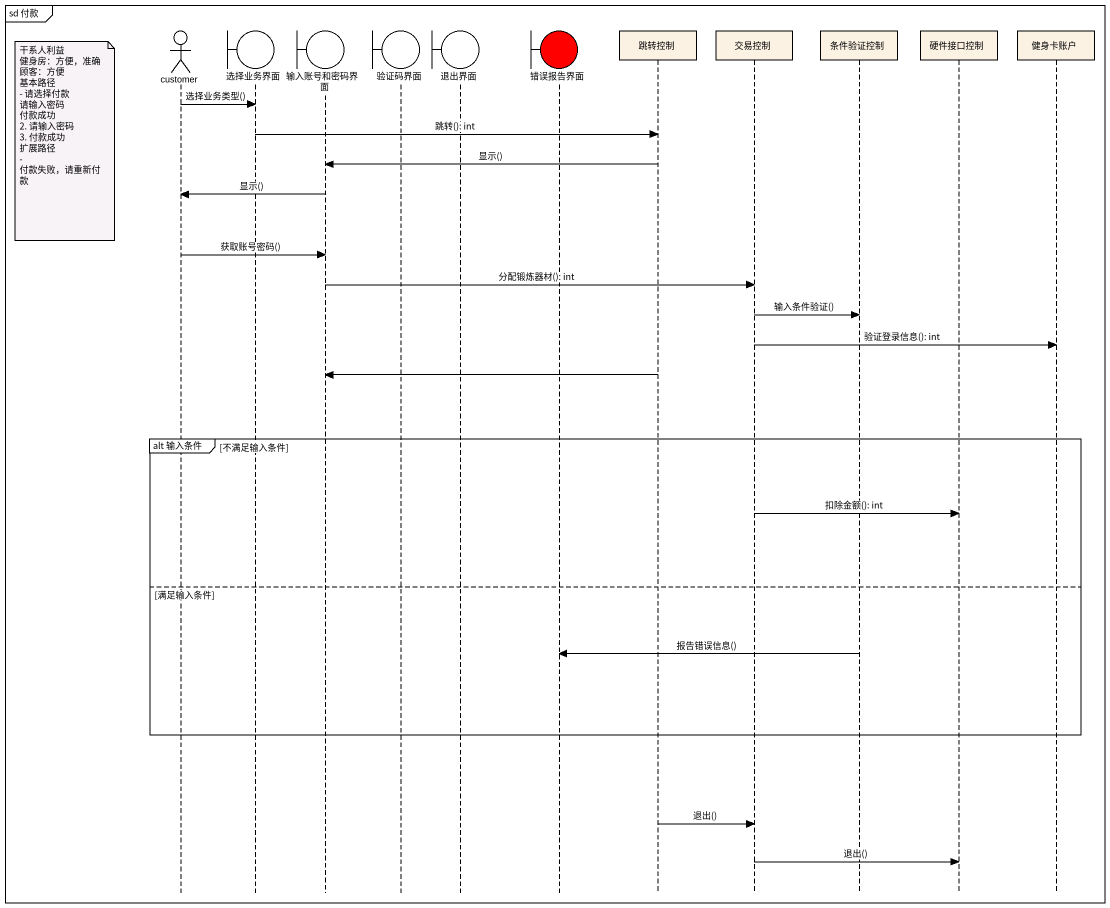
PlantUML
@startuml
mainframe sd 付款
hide footbox
actor customer
boundary 选择业务界面
boundary 输入账号和密码界面
boundary 验证码界面
boundary 退出界面
boundary 错误报告界面 #FF0000
participant 跳转控制
participant 交易控制
participant 条件验证控制
participant 硬件接口控制
participant 健身卡账户

customer -> 选择业务界面 : 选择业务类型()
选择业务界面 -> 跳转控制 : 跳转(): int
note left of customer
  干系人利益
  健身房：方便，准确
  顾客：方便
  基本路径
  - 请选择付款 请输入密码 付款成功
  2. 请输入密码
  3. 付款成功
  扩展路径
  - 付款失败，请重新付款
end note
跳转控制 -> 输入账号和密码界面 : 显示()
输入账号和密码界面 -> customer : 显示()
customer -> 输入账号和密码界面 : 获取账号密码()
输入账号和密码界面 -> 交易控制 : 分配锻炼器材(): int
交易控制 -> 条件验证控制 : 输入条件验证()
交易控制 -> 健身卡账户 : 验证登录信息(): int
跳转控制 -> 输入账号和密码界面
group alt 输入条件 [不满足输入条件]
  交易控制 -> 硬件接口控制 : 扣除金额(): int
else 满足输入条件
  条件验证控制 -> 错误报告界面 : 报告错误信息()
end
跳转控制 -> 交易控制 : 退出()
交易控制 -> 硬件接口控制 : 退出()
@enduml
